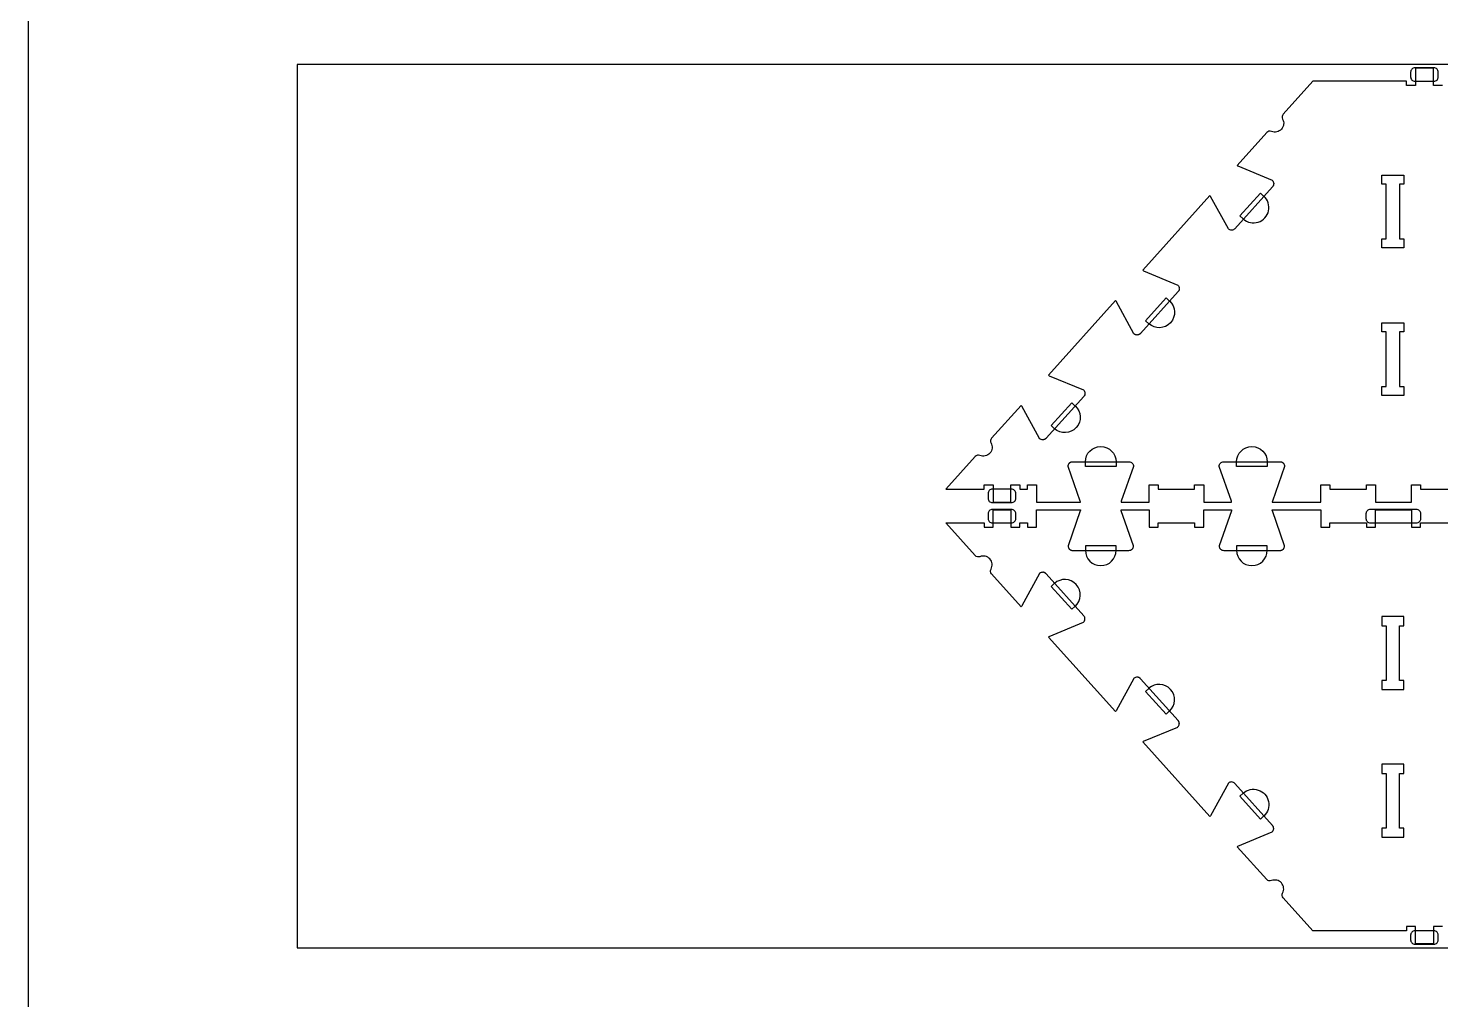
# Model space of a CAD drawing. Extents: x 0 to 4485, y 0 to 10771.
# Drawn here: x 0 to 1952, y 4278 to 5619 of the extents above; entities that cross this region are included whole.
import ezdxf

# ---------------------------------------------------------------- set-up
doc = ezdxf.new("R2010")
doc.units = 0
for name, color, linetype in [('0_SHEET_SPRUCEPLY_2440X122', 1, 'CONTINUOUS'), ('3_ANYTOOL_CUTTHROUGH_INSID', 4, 'CONTINUOUS'), ('4_ANYTOOL_CUTTHROUGH_OUTSI', 5, 'CONTINUOUS'), ('5_ANYTOOL_HALF_MILL_9MM_IN', 3, 'CONTINUOUS'), ('DONOTCUT', 7, 'CONTINUOUS')]:
    doc.layers.add(name, color=color, linetype=linetype)

msp = doc.modelspace()

# ---------------------------------------------------------------- linework, layer by layer
at = {"layer": '0_SHEET_SPRUCEPLY_2440X122'}
msp.add_lwpolyline([(371.7, 5569.4), (371.7, 4349.4), (2811.7, 4349.4), (2811.7, 5569.4)], close=True, dxfattribs=at)
at = {"layer": '3_ANYTOOL_CUTTHROUGH_INSID', "color": 4}
for points in [[(1901, 5416.4), (1901, 5404.2), (1895, 5404.2), (1895, 5328.7), (1901, 5328.7), (1901, 5316.2), (1870.5, 5316.2), (1870.5, 5328.7), (1876.5, 5328.7), (1876.5, 5404.2), (1870.5, 5404.2), (1870.5, 5416.7), (1901, 5416.7)], [(1870.5, 5112.4), (1870.5, 5124.7), (1876.5, 5124.7), (1876.5, 5200.2), (1870.5, 5200.2), (1870.5, 5212.7), (1901, 5212.7), (1901, 5200.2), (1895, 5200.2), (1895, 5124.7), (1901, 5124.7), (1901, 5112.2), (1870.5, 5112.2)], [(1870.5, 4806.4), (1870.5, 4794.2), (1876.5, 4794.2), (1876.5, 4718.7), (1870.5, 4718.7), (1870.5, 4706.2), (1901, 4706.2), (1901, 4718.7), (1895, 4718.7), (1895, 4794.2), (1901, 4794.2), (1901, 4806.7), (1870.5, 4806.7)], [(1901, 4502.4), (1901, 4514.7), (1895, 4514.7), (1895, 4590.2), (1901, 4590.2), (1901, 4602.7), (1870.5, 4602.7), (1870.5, 4590.2), (1876.5, 4590.2), (1876.5, 4514.7), (1870.5, 4514.7), (1870.5, 4502.2), (1901, 4502.2)]]:
    msp.add_lwpolyline(points, close=True, dxfattribs=at)
at = {"layer": '4_ANYTOOL_CUTTHROUGH_OUTSI', "color": 5}
for points in [[(1954.4, 5540.2), (1941.9, 5540.2), (1941.9, 5564.2), (1917.4, 5564.2), (1917.4, 5540.2), (1904.9, 5540.2), (1904.9, 5546.2), (1775.4, 5546.2), (1734.4, 5500.6), (1734.4, 5500.6, 0.317837), (1733.6, 5494, -0.707107), (1718.1, 5476.9, 0.317837), (1711.7, 5475.4), (1670.8, 5430, 0.061485), (1671.9, 5429.2), (1719.1, 5409.5), (1719.2, 5409.5), (1719.2, 5409.4), (1719.2, 5409.4, -0.198912), (1721.3, 5405.1), (1721.3, 5405), (1721.3, 5404.8), (1721.3, 5404.7), (1721.3, 5404.5), (1721.3, 5404.4), (1721.2, 5404.2), (1721.2, 5404.1), (1721.2, 5403.9), (1721.2, 5403.7), (1721.2, 5403.6), (1721.1, 5403.4), (1721.1, 5403.3), (1721, 5403.1), (1721, 5403), (1721, 5402.8), (1720.9, 5402.7), (1720.9, 5402.6), (1720.8, 5402.4), (1720.7, 5402.3), (1720.7, 5402.1), (1720.6, 5402), (1720.5, 5401.8), (1720.5, 5401.7), (1720.4, 5401.6), (1720.3, 5401.4), (1720.2, 5401.3), (1720.1, 5401.2), (1720, 5401.1), (1720, 5401), (1719.9, 5400.8), (1719.8, 5400.7), (1719.7, 5400.6), (1667.5, 5342.6, -0.414214), (1658.6, 5342.2), (1658.6, 5342.2), (1658.6, 5342.2), (1634, 5387.1), (1634, 5387.1, 0.061485), (1633.1, 5388.2), (1540.3, 5285.1, 0.061485), (1541.5, 5284.4), (1588.7, 5264.6), (1588.8, 5264.6), (1588.8, 5264.6), (1588.8, 5264.6, -0.198912), (1590.8, 5260.3), (1590.9, 5260.1), (1590.9, 5260), (1590.9, 5259.8), (1590.8, 5259.7), (1590.8, 5259.5), (1590.8, 5259.4), (1590.8, 5259.2), (1590.8, 5259.1), (1590.8, 5258.9), (1590.7, 5258.8), (1590.7, 5258.6), (1590.7, 5258.5), (1590.6, 5258.3), (1590.6, 5258.2), (1590.5, 5258), (1590.5, 5257.9), (1590.4, 5257.7), (1590.4, 5257.6), (1590.3, 5257.4), (1590.3, 5257.3), (1590.2, 5257.1), (1590.1, 5257), (1590, 5256.9), (1590, 5256.7), (1589.9, 5256.6), (1589.8, 5256.5), (1589.7, 5256.4), (1589.6, 5256.2), (1589.5, 5256.1), (1589.4, 5256), (1589.3, 5255.9), (1589.2, 5255.8), (1537.1, 5197.8), (1537, 5197.7), (1536.9, 5197.6), (1536.7, 5197.5), (1536.6, 5197.4), (1536.5, 5197.3), (1536.4, 5197.2), (1536.3, 5197.1), (1536.2, 5197), (1536, 5196.9), (1535.9, 5196.8), (1535.8, 5196.7), (1535.6, 5196.6), (1535.5, 5196.6), (1535.4, 5196.5), (1535.2, 5196.4), (1535.1, 5196.3), (1535, 5196.3), (1534.8, 5196.2), (1534.7, 5196.2), (1534.5, 5196.1), (1534.4, 5196.1), (1534.2, 5196), (1534.1, 5196), (1533.9, 5195.9), (1533.8, 5195.9), (1533.6, 5195.9), (1533.5, 5195.8), (1533.3, 5195.8), (1533.2, 5195.8), (1533, 5195.8), (1532.9, 5195.8), (1532.7, 5195.7, -0.198912), (1528.2, 5197.3), (1528.2, 5197.4), (1528.2, 5197.4), (1503.6, 5242.3), (1503.6, 5242.3, 0.061485), (1502.7, 5243.4), (1409.9, 5140.3, 0.061485), (1411.1, 5139.5), (1458.3, 5119.8), (1458.3, 5119.8), (1458.4, 5119.8), (1458.4, 5119.8, -0.414214), (1458.8, 5110.9), (1406.6, 5053), (1406.5, 5052.9), (1406.4, 5052.7), (1406.3, 5052.6), (1406.2, 5052.5), (1406.1, 5052.4), (1406, 5052.3), (1405.9, 5052.2), (1405.7, 5052.1), (1405.6, 5052.1), (1405.5, 5052), (1405.4, 5051.9), (1405.2, 5051.8), (1405.1, 5051.7), (1405, 5051.6), (1404.8, 5051.6), (1404.7, 5051.5), (1404.5, 5051.4), (1404.4, 5051.4), (1404.3, 5051.3), (1404.1, 5051.3), (1404, 5051.2), (1403.8, 5051.2), (1403.7, 5051.1), (1403.5, 5051.1), (1403.4, 5051), (1403.2, 5051), (1403.1, 5051), (1402.9, 5051), (1402.8, 5050.9), (1402.6, 5050.9), (1402.5, 5050.9), (1402.3, 5050.9, -0.198912), (1397.8, 5052.5), (1397.8, 5052.5), (1397.8, 5052.6), (1373.2, 5097.4), (1373.2, 5097.4, 0.061485), (1372.3, 5098.5), (1331.4, 5053.1, 0.317837), (1330.6, 5046.5, -0.707107), (1315.2, 5029.3, 0.317837), (1308.7, 5027.9), (1268, 4982.7), (1320.9, 4982.7), (1320.9, 4988.7), (1333.4, 4988.7), (1333.4, 4964.7), (1357.9, 4964.7), (1357.9, 4988.7), (1370.4, 4988.7), (1370.4, 4982.7), (1380.9, 4982.7), (1380.9, 4988.7), (1393.4, 4988.7), (1393.4, 4964.7), (1454.1, 4964.7), (1454.1, 4964.7, 0.061485), (1453.9, 4966.1), (1437, 5014.3), (1437, 5014.4), (1437, 5014.4), (1437, 5014.4, -0.198912), (1438.8, 5018.8), (1438.9, 5018.9), (1439, 5019), (1439.2, 5019.1), (1439.3, 5019.2), (1439.4, 5019.3), (1439.5, 5019.4), (1439.6, 5019.5), (1439.8, 5019.6), (1439.9, 5019.7), (1440, 5019.8), (1440.2, 5019.9), (1440.3, 5019.9), (1440.4, 5020), (1440.6, 5020.1), (1440.7, 5020.1), (1440.9, 5020.2), (1441, 5020.3), (1441.1, 5020.3), (1441.3, 5020.4), (1441.4, 5020.4), (1441.6, 5020.4), (1441.7, 5020.5), (1441.9, 5020.5), (1442, 5020.6), (1442.2, 5020.6), (1442.3, 5020.6), (1442.5, 5020.6), (1442.6, 5020.6), (1442.8, 5020.7), (1442.9, 5020.7), (1443.1, 5020.7), (1443.2, 5020.7), (1521.2, 5020.7, -0.414214), (1527.5, 5014.4), (1527.5, 5014.4), (1527.5, 5014.3), (1510.6, 4966.1), (1510.6, 4966.1, 0.061485), (1510.4, 4964.7), (1549, 4964.7), (1549, 4988.7), (1561.5, 4988.7), (1561.5, 4982.7), (1612, 4982.7), (1612, 4988.7), (1624.5, 4988.7), (1624.5, 4964.7), (1663.1, 4964.7), (1663.1, 4964.7, 0.061485), (1662.8, 4966.1), (1645.9, 5014.3), (1645.9, 5014.4), (1645.9, 5014.4), (1645.9, 5014.4, -0.414214), (1652.2, 5020.7), (1730.2, 5020.7), (1730.3, 5020.7), (1730.5, 5020.7), (1730.6, 5020.7), (1730.8, 5020.6), (1730.9, 5020.6), (1731.1, 5020.6), (1731.2, 5020.6), (1731.4, 5020.6), (1731.5, 5020.5), (1731.7, 5020.5), (1731.8, 5020.4), (1732, 5020.4), (1732.1, 5020.4), (1732.3, 5020.3), (1732.4, 5020.3), (1732.5, 5020.2), (1732.7, 5020.1), (1732.8, 5020.1), (1733, 5020), (1733.1, 5019.9), (1733.2, 5019.9), (1733.4, 5019.8), (1733.5, 5019.7), (1733.6, 5019.6), (1733.8, 5019.5), (1733.9, 5019.4), (1734, 5019.3), (1734.1, 5019.2), (1734.2, 5019.1), (1734.4, 5019), (1734.5, 5018.9), (1734.6, 5018.8, -0.198912), (1736.4, 5014.4), (1736.4, 5014.4), (1736.4, 5014.3), (1719.5, 4966.1), (1719.5, 4966.1, 0.061485), (1719.3, 4964.7), (1786.5, 4964.7), (1786.5, 4988.7), (1799, 4988.7), (1799, 4982.7), (1849.5, 4982.7), (1849.5, 4988.7), (1862, 4988.7), (1862, 4964.7), (1911.5, 4964.7), (1911.5, 4988.7), (1924, 4988.7), (1924, 4982.7), (1974.5, 4982.7)], [(1954.4, 4378.7), (1941.9, 4378.7), (1941.9, 4354.7), (1917.4, 4354.7), (1917.4, 4378.7), (1904.9, 4378.7), (1904.9, 4372.7), (1775.4, 4372.7), (1734.4, 4418.2), (1734.4, 4418.2, -0.317837), (1733.6, 4424.8, 0.707107), (1718.1, 4442, -0.317837), (1711.7, 4443.4), (1670.8, 4488.9, -0.061485), (1671.9, 4489.6), (1719.1, 4509.4), (1719.2, 4509.4), (1719.2, 4509.4), (1719.2, 4509.4, 0.198912), (1721.3, 4513.7), (1721.3, 4513.9), (1721.3, 4514), (1721.3, 4514.2), (1721.3, 4514.3), (1721.3, 4514.5), (1721.2, 4514.6), (1721.2, 4514.8), (1721.2, 4514.9), (1721.2, 4515.1), (1721.2, 4515.2), (1721.1, 4515.4), (1721.1, 4515.5), (1721, 4515.7), (1721, 4515.8), (1721, 4516), (1720.9, 4516.1), (1720.9, 4516.3), (1720.8, 4516.4), (1720.7, 4516.6), (1720.7, 4516.7), (1720.6, 4516.9), (1720.5, 4517), (1720.5, 4517.1), (1720.4, 4517.3), (1720.3, 4517.4), (1720.2, 4517.5), (1720.1, 4517.6), (1720, 4517.8), (1720, 4517.9), (1719.9, 4518), (1719.8, 4518.1), (1719.7, 4518.2), (1667.5, 4576.2, 0.414214), (1658.6, 4576.7), (1658.6, 4576.6), (1658.6, 4576.6), (1634, 4531.7), (1634, 4531.7, -0.061485), (1633.1, 4530.6), (1540.3, 4633.7, -0.061485), (1541.5, 4634.5), (1588.7, 4654.2), (1588.8, 4654.2), (1588.8, 4654.3), (1588.8, 4654.3, 0.198912), (1590.8, 4658.6), (1590.9, 4658.7), (1590.9, 4658.9), (1590.9, 4659), (1590.8, 4659.2), (1590.8, 4659.3), (1590.8, 4659.5), (1590.8, 4659.6), (1590.8, 4659.8), (1590.8, 4659.9), (1590.7, 4660.1), (1590.7, 4660.2), (1590.7, 4660.4), (1590.6, 4660.5), (1590.6, 4660.7), (1590.5, 4660.8), (1590.5, 4661), (1590.4, 4661.1), (1590.4, 4661.3), (1590.3, 4661.4), (1590.3, 4661.6), (1590.2, 4661.7), (1590.1, 4661.8), (1590, 4662), (1590, 4662.1), (1589.9, 4662.2), (1589.8, 4662.4), (1589.7, 4662.5), (1589.6, 4662.6), (1589.5, 4662.7), (1589.4, 4662.9), (1589.3, 4663), (1589.2, 4663.1), (1537.1, 4721), (1537, 4721.2), (1536.9, 4721.3), (1536.7, 4721.4), (1536.6, 4721.5), (1536.5, 4721.6), (1536.4, 4721.7), (1536.3, 4721.8), (1536.2, 4721.9), (1536, 4722), (1535.9, 4722), (1535.8, 4722.1), (1535.6, 4722.2), (1535.5, 4722.3), (1535.4, 4722.4), (1535.2, 4722.4), (1535.1, 4722.5), (1535, 4722.6), (1534.8, 4722.6), (1534.7, 4722.7), (1534.5, 4722.7), (1534.4, 4722.8), (1534.2, 4722.8), (1534.1, 4722.9), (1533.9, 4722.9), (1533.8, 4723), (1533.6, 4723), (1533.5, 4723), (1533.3, 4723), (1533.2, 4723.1), (1533, 4723.1), (1532.9, 4723.1), (1532.7, 4723.1, 0.198912), (1528.2, 4721.5), (1528.2, 4721.5), (1528.2, 4721.4), (1503.6, 4676.6), (1503.6, 4676.6, -0.061485), (1502.7, 4675.5), (1409.9, 4778.5, -0.061485), (1411.1, 4779.3), (1458.3, 4799), (1458.3, 4799.1), (1458.4, 4799.1), (1458.4, 4799.1, 0.414214), (1458.8, 4807.9), (1406.6, 4865.9), (1406.5, 4866), (1406.4, 4866.1), (1406.3, 4866.2), (1406.2, 4866.3), (1406.1, 4866.4), (1406, 4866.5), (1405.9, 4866.6), (1405.7, 4866.7), (1405.6, 4866.8), (1405.5, 4866.9), (1405.4, 4867), (1405.2, 4867), (1405.1, 4867.1), (1405, 4867.2), (1404.8, 4867.3), (1404.7, 4867.3), (1404.5, 4867.4), (1404.4, 4867.5), (1404.3, 4867.5), (1404.1, 4867.6), (1404, 4867.6), (1403.8, 4867.7), (1403.7, 4867.7), (1403.5, 4867.8), (1403.4, 4867.8), (1403.2, 4867.8), (1403.1, 4867.9), (1402.9, 4867.9), (1402.8, 4867.9), (1402.6, 4867.9), (1402.5, 4867.9), (1402.3, 4867.9, 0.198912), (1397.8, 4866.3), (1397.8, 4866.3), (1397.8, 4866.3), (1373.2, 4821.4), (1373.2, 4821.4, -0.061485), (1372.3, 4820.3), (1331.4, 4865.7, -0.317837), (1330.6, 4872.3, 0.707107), (1315.2, 4889.5, -0.317837), (1308.7, 4891), (1268, 4936.2), (1320.9, 4936.2), (1320.9, 4930.2), (1333.4, 4930.2), (1333.4, 4954.2), (1357.9, 4954.2), (1357.9, 4930.2), (1370.4, 4930.2), (1370.4, 4936.2), (1380.9, 4936.2), (1380.9, 4930.2), (1393.4, 4930.2), (1393.4, 4954.2), (1454.1, 4954.2), (1454.1, 4954.2, -0.061485), (1453.9, 4952.8), (1437, 4904.5), (1437, 4904.5), (1437, 4904.4), (1437, 4904.4, 0.198912), (1438.8, 4900), (1438.9, 4899.9), (1439, 4899.8), (1439.2, 4899.7), (1439.3, 4899.6), (1439.4, 4899.5), (1439.5, 4899.4), (1439.6, 4899.3), (1439.8, 4899.2), (1439.9, 4899.1), (1440, 4899.1), (1440.2, 4899), (1440.3, 4898.9), (1440.4, 4898.8), (1440.6, 4898.8), (1440.7, 4898.7), (1440.9, 4898.6), (1441, 4898.6), (1441.1, 4898.5), (1441.3, 4898.5), (1441.4, 4898.4), (1441.6, 4898.4), (1441.7, 4898.4), (1441.9, 4898.3), (1442, 4898.3), (1442.2, 4898.3), (1442.3, 4898.2), (1442.5, 4898.2), (1442.6, 4898.2), (1442.8, 4898.2), (1442.9, 4898.2), (1443.1, 4898.2), (1443.2, 4898.2), (1521.2, 4898.2, 0.414214), (1527.5, 4904.4), (1527.5, 4904.5), (1527.5, 4904.5), (1510.6, 4952.8), (1510.6, 4952.8, -0.061485), (1510.4, 4954.2), (1549, 4954.2), (1549, 4930.2), (1561.5, 4930.2), (1561.5, 4936.2), (1612, 4936.2), (1612, 4930.2), (1624.5, 4930.2), (1624.5, 4954.2), (1663.1, 4954.2), (1663.1, 4954.2, -0.061485), (1662.8, 4952.8), (1645.9, 4904.5), (1645.9, 4904.5), (1645.9, 4904.4), (1645.9, 4904.4, 0.414214), (1652.2, 4898.2), (1730.2, 4898.2), (1730.3, 4898.2), (1730.5, 4898.2), (1730.6, 4898.2), (1730.8, 4898.2), (1730.9, 4898.2), (1731.1, 4898.2), (1731.2, 4898.3), (1731.4, 4898.3), (1731.5, 4898.3), (1731.7, 4898.4), (1731.8, 4898.4), (1732, 4898.4), (1732.1, 4898.5), (1732.3, 4898.5), (1732.4, 4898.6), (1732.5, 4898.6), (1732.7, 4898.7), (1732.8, 4898.8), (1733, 4898.8), (1733.1, 4898.9), (1733.2, 4899), (1733.4, 4899.1), (1733.5, 4899.1), (1733.6, 4899.2), (1733.8, 4899.3), (1733.9, 4899.4), (1734, 4899.5), (1734.1, 4899.6), (1734.2, 4899.7), (1734.4, 4899.8), (1734.5, 4899.9), (1734.6, 4900, 0.198912), (1736.4, 4904.4), (1736.4, 4904.5), (1736.4, 4904.5), (1719.5, 4952.8), (1719.5, 4952.8, -0.061485), (1719.3, 4954.2), (1786.5, 4954.2), (1786.5, 4930.2), (1799, 4930.2), (1799, 4936.2), (1849.5, 4936.2), (1849.5, 4930.2), (1862, 4930.2), (1862, 4954.2), (1911.5, 4954.2), (1911.5, 4930.2), (1924, 4930.2), (1924, 4936.2), (1974.5, 4936.2)]]:
    msp.add_lwpolyline(points, format="xyb", dxfattribs=at)
at = {"layer": '5_ANYTOOL_HALF_MILL_9MM_IN'}
for points in [[(1916.5, 5564.7, 0.414214), (1910.5, 5558.7), (1910.5, 5552.2, 0.414214), (1916.5, 5546.2), (1942.8, 5546.2, 0.414214), (1948.8, 5552.2), (1948.8, 5558.7, 0.414214), (1942.8, 5564.7)], [(1679.2, 5356, 1), (1707.6, 5387.6), (1707.4, 5387.7), (1703, 5391.8), (1674.5, 5360.2), (1679, 5356.2), (1679.2, 5356)], [(1577.2, 5242.7, -1), (1548.7, 5211.2), (1548.6, 5211.3), (1544.1, 5215.3), (1572.5, 5246.9), (1577, 5242.9), (1577.2, 5242.7)], [(1446.8, 5097.9, -1), (1418.3, 5066.3), (1418.1, 5066.5), (1413.7, 5070.5), (1442.1, 5102.1), (1446.6, 5098.1), (1446.8, 5097.9)], [(1461, 5020.4, -1), (1503.5, 5020.4), (1503.5, 5020.2), (1503.5, 5014.2), (1461, 5014.2), (1461, 5020.2), (1461, 5020.4)], [(1669.9, 5020.4, -1), (1712.4, 5020.4), (1712.4, 5020.2), (1712.4, 5014.2), (1669.9, 5014.2), (1669.9, 5020.2), (1669.9, 5020.4)], [(1332.5, 4982.7, 0.414214), (1326.5, 4976.7), (1326.5, 4970.2, 0.414214), (1332.5, 4964.2), (1358.8, 4964.2, 0.414214), (1364.8, 4970.2), (1364.8, 4976.7, 0.414214), (1358.8, 4982.7)], [(1332.5, 4954.7, 0.414214), (1326.5, 4948.7), (1326.5, 4942.2, 0.414214), (1332.5, 4936.2), (1358.8, 4936.2, 0.414214), (1364.8, 4942.2), (1364.8, 4948.7, 0.414214), (1358.8, 4954.7)], [(1854.8, 4954.7, 0.414214), (1848.8, 4948.7), (1848.8, 4942.2, 0.414214), (1854.8, 4936.2), (1918.6, 4936.2, 0.414214), (1924.6, 4942.2), (1924.6, 4948.7, 0.414214), (1918.6, 4954.7)], [(1461, 4898.4, 1), (1503.5, 4898.4), (1503.5, 4898.7), (1503.5, 4904.7), (1461, 4904.7), (1461, 4898.7), (1461, 4898.4)], [(1669.9, 4898.4, 1), (1712.4, 4898.4), (1712.4, 4898.7), (1712.4, 4904.7), (1669.9, 4904.7), (1669.9, 4898.7), (1669.9, 4898.4)], [(1446.8, 4820.9, 1), (1418.3, 4852.5), (1418.1, 4852.4), (1413.7, 4848.3), (1442.1, 4816.8), (1446.6, 4820.8), (1446.8, 4820.9)], [(1577.2, 4676.1, 1), (1548.7, 4707.7), (1548.6, 4707.5), (1544.1, 4703.5), (1572.5, 4671.9), (1577, 4675.9), (1577.2, 4676.1)], [(1679.2, 4562.8, -1), (1707.6, 4531.3), (1707.4, 4531.1), (1703, 4527.1), (1674.5, 4558.7), (1679, 4562.7), (1679.2, 4562.8)], [(1916.5, 4372.7, 0.414214), (1910.5, 4366.7), (1910.5, 4360.2, 0.414214), (1916.5, 4354.2), (1942.8, 4354.2, 0.414214), (1948.8, 4360.2), (1948.8, 4366.7, 0.414214), (1942.8, 4372.7)]]:
    msp.add_lwpolyline(points, format="xyb", close=True, dxfattribs=at)
at = {"layer": 'DONOTCUT'}
msp.add_lwpolyline([(0, 0), (3183.4, 0), (3183.4, 7593.4), (0, 7593.4)], close=True, dxfattribs=at)

doc.saveas('drawing.dxf')
